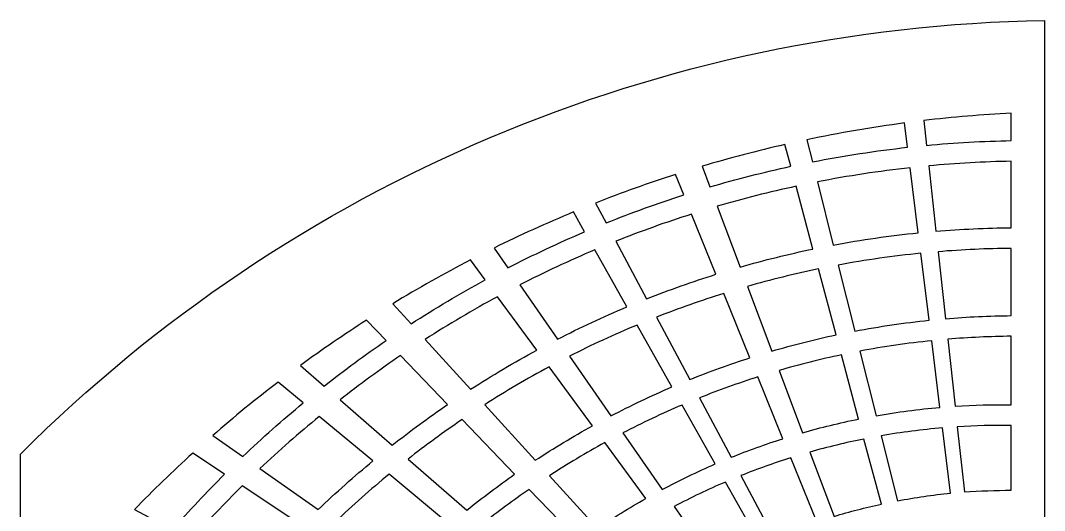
# Model space of a CAD drawing. Extents: x 101 to 2101, y 75 to 2087.
# Drawn here: x 101 to 1093, y 1612 to 2087 of the extents above; entities that cross this region are included whole.
import ezdxf

# ---------------------------------------------------------------- set-up
doc = ezdxf.new("R2010")
doc.units = 0
doc.layers.add('LAYER_01', color=7, linetype='CONTINUOUS')

msp = doc.modelspace()

# ---------------------------------------------------------------- linework, layer by layer
at = {"layer": 'LAYER_01'}
for points in [[(101.01, 1666.56, -0.19494), (1093.27, 2087.06), (1093.27, 75.37), (101.01, 75.37)], [(976.37, 1989.99), (979, 1965.94, -0.018515), (1061.06, 1970.55), (1061.06, 1997.13, 0.016648)], [(960.62, 1964.06), (957.69, 1987.64, 0.018818), (863.01, 1971.4), (868.39, 1949.94, -0.02102)], [(847.46, 1945.62), (841.8, 1966.75, 0.016283), (761.4, 1945.61), (768.95, 1925.6, -0.018251)], [(981.17, 1946.05), (988.08, 1882.71, -0.018608), (1061.06, 1886.03), (1061.06, 1950.55, 0.018356)], [(658.19, 1909.98), (668.47, 1890.71, -0.018007), (743.67, 1917.83), (735.61, 1937.63, 0.016104)], [(970.93, 1881.13), (963.09, 1944.21, 0.020846), (873.26, 1930.52), (888.61, 1869.31, -0.021184)], [(868.93, 1865.42), (852.64, 1926.28, 0.018132), (776.03, 1906.83), (798.24, 1847.92, -0.01855)], [(559.91, 1866.4), (573.3, 1847.16, -0.018496), (647.6, 1882.08), (636.78, 1901.32, 0.016539)], [(677.93, 1872.96), (707.73, 1817.09, -0.018164), (774.94, 1840.92), (751.22, 1899.25, 0.017861)], [(990.25, 1862.82), (997.34, 1797.84, -0.018668), (1061.06, 1800.82), (1061.06, 1866.03, 0.01843)], [(657.47, 1864.54, 0.018396), (584.82, 1830.59), (621.41, 1777.99, -0.018868), (688.56, 1809.27)], [(981.47, 1796.36), (973.4, 1861.28, 0.02099), (893.48, 1849.87), (909.54, 1785.83, -0.021276)], [(461.72, 1812.34), (479.5, 1792.8, -0.018799), (551.22, 1835.45), (537.01, 1854.79, 0.016931)], [(828.96, 1766.43, -0.018794), (891.23, 1782.15), (874.12, 1846.07, 0.018421), (805.32, 1829.15)], [(493.14, 1777.8), (537.17, 1729.4, -0.018974), (601.26, 1767.36), (563.18, 1819.18, 0.018662)], [(717.2, 1799.33), (749.46, 1738.84, -0.018177), (807.87, 1759.96), (782.51, 1822.33, 0.018002)], [(372.34, 1752.56), (395.27, 1732.58, -0.016759), (455.22, 1776.64), (436.24, 1796.39, 0.015179)], [(698.44, 1791.72, 0.018763), (632.94, 1761.42), (673.15, 1703.61, -0.019135), (732.21, 1731.67)], [(991.98, 1711.85), (983.94, 1776.5, 0.021054), (914.41, 1766.4), (930.12, 1703.74, -0.022295)], [(999.51, 1777.95), (1006.6, 1712.95, -0.019468), (1061.06, 1714.35), (1061.06, 1780.82, 0.018464)], [(410.62, 1719.2), (461.19, 1675.13, -0.016964), (514.86, 1714.58), (469.27, 1762.02, 0.016657)], [(858.81, 1687.26, -0.019967), (913.09, 1700.52), (896.41, 1762.8, 0.018651), (836.04, 1747.66)], [(550.81, 1714.4), (599.83, 1660.51, -0.018931), (655.2, 1693.95), (613.22, 1751.09, 0.018822)], [(758.92, 1721.09), (789.67, 1663.44, -0.019037), (839.78, 1681.5), (815.43, 1741.38, 0.01799)], [(287.27, 1684.59), (316.38, 1664.16, -0.017634), (374.91, 1716.14), (350.62, 1736.32, 0.01602)], [(684.67, 1687.06), (722.81, 1632.23, -0.020393), (774.22, 1656.98), (742.08, 1714.13, 0.01902)], [(333.08, 1652.44), (389.57, 1612.79, -0.018066), (442.5, 1660.01), (390.58, 1703.13, 0.017583)], [(476.54, 1661.76), (533.45, 1612.17, -0.01697), (579.84, 1646.97), (528.92, 1699.96, 0.016853)], [(1002.32, 1628.64), (994.45, 1691.98, 0.022053), (935, 1684.29), (950.81, 1621.24, -0.02219)], [(1015.67, 1629.8, -0.019365), (1061.06, 1631.46), (1061.06, 1694.35, 0.019241), (1008.77, 1693.04)], [(613.46, 1645.52), (659.97, 1594.4, -0.019757), (706.96, 1623.52), (667.15, 1677.7, 0.018755)], [(889.4, 1606.15, -0.020168), (935.17, 1618.06), (918.28, 1681.16, 0.019827), (865.89, 1668.48)], [(211.48, 1612.88), (248.25, 1593.19, -0.016615), (298.74, 1646.96), (267.92, 1667.37, 0.015368)], [(831.42, 1585.15, -0.018786), (872.62, 1600.78), (847.34, 1662.92, 0.018833), (799.13, 1645.69)], [(406.26, 1601.08), (470.37, 1556.08, -0.018362), (516.73, 1598.37), (458.16, 1647.01, 0.018019)], [(774.77, 1557.53, -0.020607), (817.95, 1579.26), (784.08, 1639.45, 0.02029), (734.31, 1615.69)], [(329.41, 1549.73, -0.016557), (373.75, 1597.28), (315.76, 1635.69, 0.016485), (266.36, 1583.49)], [(548.77, 1598.82), (603.03, 1551.54, -0.017751), (642.25, 1582.02), (593.88, 1632.36, 0.016842)]]:
    msp.add_lwpolyline(points, format="xyb", close=True, dxfattribs=at)

doc.saveas('drawing.dxf')
